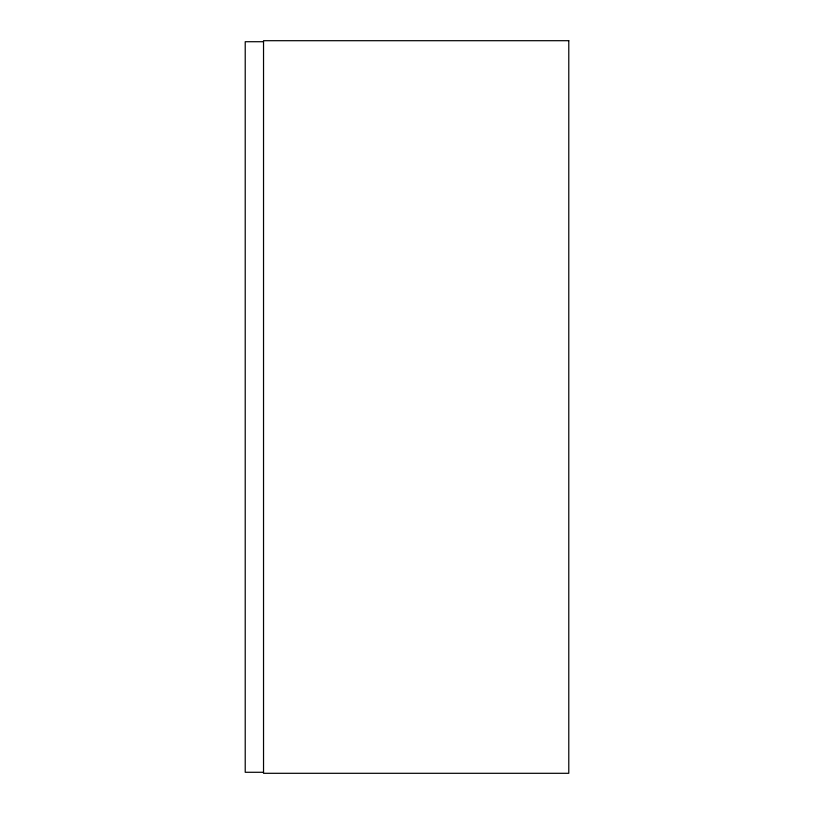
<?xml version="1.0" encoding="UTF-8"?>
<svg xmlns="http://www.w3.org/2000/svg" width="814" height="814" viewBox="0 0 814 814"><rect width="100%" height="100%" fill="white"/><g stroke="black" fill="none" stroke-linecap="round" stroke-linejoin="round"><path stroke-width="1.22" d="M263.533 41.718L245.218 41.718L245.218 772.283L263.533 772.283M568.783 40.7L263.533 40.7L263.533 773.3L568.783 773.3L568.783 40.7"/></g></svg>
